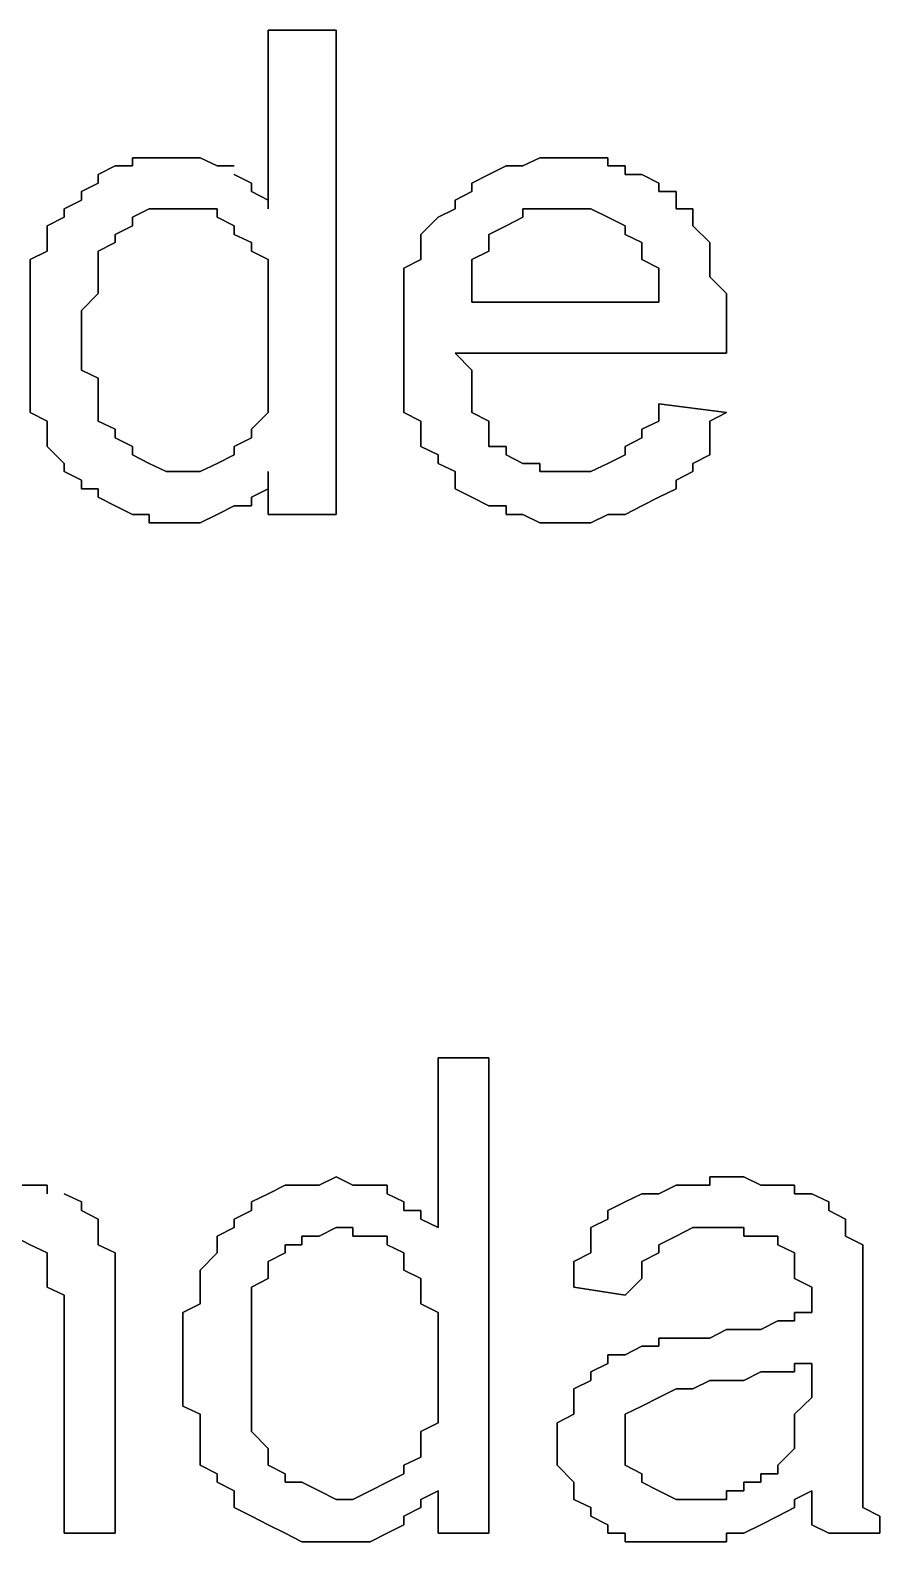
# Model space of a CAD drawing. Header units: metres. Extents: x 2.9 to 42.8, y 1.7 to 28.7.
# Drawn here: x 39.3312 to 39.5076, y 22.3079 to 22.6219 of the extents above; entities that cross this region are included whole.
import ezdxf

# ---------------------------------------------------------------- set-up
doc = ezdxf.new("R2010")
doc.units = ezdxf.units.M
doc.layers.add('GRIS', color=8, linetype='Continuous')

msp = doc.modelspace()

# ---------------------------------------------------------------- linework, layer by layer
at = {"layer": 'GRIS', "lineweight": -3}
for points in [[(39.3947, 22.6219), (39.3806, 22.6219), (39.3947, 22.6219)], [(39.3806, 22.6219), (39.3806, 22.5848), (39.3806, 22.6219)], [(39.3947, 22.5213), (39.3947, 22.6219), (39.3947, 22.5213)], [(39.3488, 22.5937), (39.3453, 22.5919), (39.3488, 22.5937)], [(39.3524, 22.5937), (39.3488, 22.5937), (39.3524, 22.5937)], [(39.3559, 22.5954), (39.3524, 22.5954), (39.3559, 22.5954)], [(39.3524, 22.5954), (39.3524, 22.5937), (39.3524, 22.5954)], [(39.3594, 22.5954), (39.3559, 22.5954), (39.3594, 22.5954)], [(39.3629, 22.5954), (39.3594, 22.5954), (39.3629, 22.5954)], [(39.3665, 22.5954), (39.3629, 22.5954), (39.3665, 22.5954)], [(39.37, 22.5937), (39.3665, 22.5954), (39.37, 22.5937)], [(39.3735, 22.5937), (39.37, 22.5937), (39.3735, 22.5937)], [(39.43, 22.5937), (39.4264, 22.5919), (39.43, 22.5937)], [(39.4335, 22.5937), (39.43, 22.5937), (39.4335, 22.5937)], [(39.437, 22.5954), (39.4335, 22.5937), (39.437, 22.5954)], [(39.4406, 22.5954), (39.437, 22.5954), (39.4406, 22.5954)], [(39.4441, 22.5954), (39.4406, 22.5954), (39.4441, 22.5954)], [(39.4476, 22.5954), (39.4441, 22.5954), (39.4476, 22.5954)], [(39.4511, 22.5954), (39.4476, 22.5954), (39.4511, 22.5954)], [(39.4511, 22.5937), (39.4511, 22.5954), (39.4511, 22.5937)], [(39.4547, 22.5937), (39.4511, 22.5937), (39.4547, 22.5937)], [(39.4547, 22.5919), (39.4547, 22.5937), (39.4547, 22.5919)], [(39.3453, 22.5901), (39.3418, 22.5884), (39.3453, 22.5901)], [(39.3453, 22.5919), (39.3453, 22.5901), (39.3453, 22.5919)], [(39.3771, 22.5901), (39.3735, 22.5919), (39.3771, 22.5901)], [(39.3771, 22.5884), (39.3771, 22.5901), (39.3771, 22.5884)], [(39.4264, 22.5919), (39.4229, 22.5901), (39.4264, 22.5919)], [(39.4229, 22.5901), (39.4229, 22.5884), (39.4229, 22.5901)], [(39.4582, 22.5919), (39.4547, 22.5919), (39.4582, 22.5919)], [(39.4617, 22.5901), (39.4582, 22.5919), (39.4617, 22.5901)], [(39.4617, 22.5884), (39.4617, 22.5901), (39.4617, 22.5884)], [(39.3418, 22.5866), (39.3382, 22.5848), (39.3418, 22.5866)], [(39.3418, 22.5884), (39.3418, 22.5866), (39.3418, 22.5884)], [(39.3806, 22.5866), (39.3771, 22.5884), (39.3806, 22.5866)], [(39.3806, 22.5848), (39.3806, 22.5866), (39.3806, 22.5848)], [(39.4229, 22.5884), (39.4194, 22.5866), (39.4229, 22.5884)], [(39.4194, 22.5866), (39.4194, 22.5848), (39.4194, 22.5866)], [(39.4653, 22.5884), (39.4617, 22.5884), (39.4653, 22.5884)], [(39.4653, 22.5866), (39.4653, 22.5884), (39.4653, 22.5866)], [(39.4653, 22.5848), (39.4653, 22.5866), (39.4653, 22.5848)], [(39.3382, 22.5831), (39.3347, 22.5813), (39.3382, 22.5831)], [(39.3382, 22.5848), (39.3382, 22.5831), (39.3382, 22.5848)], [(39.3524, 22.5831), (39.3559, 22.5848), (39.3524, 22.5831)], [(39.3524, 22.5813), (39.3524, 22.5831), (39.3524, 22.5813)], [(39.3559, 22.5848), (39.3594, 22.5848), (39.3559, 22.5848)], [(39.3594, 22.5848), (39.3629, 22.5848), (39.3594, 22.5848)], [(39.3629, 22.5848), (39.3665, 22.5848), (39.3629, 22.5848)], [(39.3665, 22.5848), (39.37, 22.5848), (39.3665, 22.5848)], [(39.37, 22.5848), (39.37, 22.5831), (39.37, 22.5848)], [(39.37, 22.5831), (39.3735, 22.5813), (39.37, 22.5831)], [(39.4159, 22.5831), (39.4123, 22.5795), (39.4159, 22.5831)], [(39.4194, 22.5848), (39.4159, 22.5831), (39.4194, 22.5848)], [(39.43, 22.5813), (39.4335, 22.5831), (39.43, 22.5813)], [(39.4335, 22.5831), (39.4335, 22.5848), (39.4335, 22.5831)], [(39.4335, 22.5848), (39.437, 22.5848), (39.4335, 22.5848)], [(39.437, 22.5848), (39.4406, 22.5848), (39.437, 22.5848)], [(39.4406, 22.5848), (39.4441, 22.5848), (39.4406, 22.5848)], [(39.4441, 22.5848), (39.4476, 22.5848), (39.4441, 22.5848)], [(39.4476, 22.5848), (39.4511, 22.5831), (39.4476, 22.5848)], [(39.4511, 22.5831), (39.4547, 22.5813), (39.4511, 22.5831)], [(39.4688, 22.5848), (39.4653, 22.5848), (39.4688, 22.5848)], [(39.4688, 22.5831), (39.4688, 22.5848), (39.4688, 22.5831)], [(39.4688, 22.5813), (39.4688, 22.5831), (39.4688, 22.5813)], [(39.3347, 22.5813), (39.3347, 22.5795), (39.3347, 22.5813)], [(39.3488, 22.5795), (39.3524, 22.5813), (39.3488, 22.5795)], [(39.3735, 22.5813), (39.3735, 22.5795), (39.3735, 22.5813)], [(39.4264, 22.5795), (39.43, 22.5813), (39.4264, 22.5795)], [(39.4547, 22.5813), (39.4547, 22.5795), (39.4547, 22.5813)], [(39.4723, 22.5778), (39.4688, 22.5813), (39.4723, 22.5778)], [(39.3347, 22.5795), (39.3347, 22.5778), (39.3347, 22.5795)], [(39.3347, 22.5778), (39.3347, 22.576), (39.3347, 22.5778)], [(39.3453, 22.576), (39.3488, 22.5778), (39.3453, 22.576)], [(39.3488, 22.5778), (39.3488, 22.5795), (39.3488, 22.5778)], [(39.3735, 22.5795), (39.3771, 22.5778), (39.3735, 22.5795)], [(39.3771, 22.5778), (39.3771, 22.576), (39.3771, 22.5778)], [(39.4123, 22.5795), (39.4123, 22.5778), (39.4123, 22.5795)], [(39.4123, 22.5778), (39.4123, 22.576), (39.4123, 22.5778)], [(39.4264, 22.5778), (39.4264, 22.5795), (39.4264, 22.5778)], [(39.4264, 22.576), (39.4264, 22.5778), (39.4264, 22.576)], [(39.4547, 22.5795), (39.4582, 22.5778), (39.4547, 22.5795)], [(39.4582, 22.5778), (39.4582, 22.576), (39.4582, 22.5778)], [(39.4723, 22.576), (39.4723, 22.5778), (39.4723, 22.576)], [(39.3347, 22.576), (39.3312, 22.5743), (39.3347, 22.576)], [(39.3312, 22.5743), (39.3312, 22.5725), (39.3312, 22.5743)], [(39.3453, 22.5743), (39.3453, 22.576), (39.3453, 22.5743)], [(39.3453, 22.5707), (39.3453, 22.5743), (39.3453, 22.5707)], [(39.3771, 22.576), (39.3806, 22.5743), (39.3771, 22.576)], [(39.3806, 22.5743), (39.3806, 22.5725), (39.3806, 22.5743)], [(39.4123, 22.5743), (39.4088, 22.5725), (39.4123, 22.5743)], [(39.4123, 22.576), (39.4123, 22.5743), (39.4123, 22.576)], [(39.4229, 22.5743), (39.4264, 22.576), (39.4229, 22.5743)], [(39.4229, 22.5725), (39.4229, 22.5743), (39.4229, 22.5725)], [(39.4582, 22.576), (39.4582, 22.5743), (39.4582, 22.576)], [(39.4582, 22.5743), (39.4617, 22.5725), (39.4582, 22.5743)], [(39.4723, 22.5743), (39.4723, 22.576), (39.4723, 22.5743)], [(39.4723, 22.5725), (39.4723, 22.5743), (39.4723, 22.5725)], [(39.3312, 22.5725), (39.3312, 22.569), (39.3312, 22.5725)], [(39.3453, 22.569), (39.3453, 22.5707), (39.3453, 22.569)], [(39.3806, 22.5725), (39.3806, 22.569), (39.3806, 22.5725)], [(39.4088, 22.5725), (39.4088, 22.5707), (39.4088, 22.5725)], [(39.4088, 22.5707), (39.4088, 22.5672), (39.4088, 22.5707)], [(39.4229, 22.5707), (39.4229, 22.5725), (39.4229, 22.5707)], [(39.4229, 22.5672), (39.4229, 22.5707), (39.4229, 22.5672)], [(39.4617, 22.5725), (39.4617, 22.5707), (39.4617, 22.5725)], [(39.4617, 22.5707), (39.4617, 22.5672), (39.4617, 22.5707)], [(39.4723, 22.5707), (39.4723, 22.5725), (39.4723, 22.5707)], [(39.4758, 22.5672), (39.4723, 22.5707), (39.4758, 22.5672)], [(39.3312, 22.569), (39.3312, 22.5672), (39.3312, 22.569)], [(39.3312, 22.5672), (39.3312, 22.5654), (39.3312, 22.5672)], [(39.3418, 22.5637), (39.3453, 22.5672), (39.3418, 22.5637)], [(39.3453, 22.5672), (39.3453, 22.569), (39.3453, 22.5672)], [(39.3806, 22.569), (39.3806, 22.5672), (39.3806, 22.569)], [(39.3806, 22.5672), (39.3806, 22.5654), (39.3806, 22.5672)], [(39.4088, 22.5672), (39.4088, 22.5654), (39.4088, 22.5672)], [(39.4229, 22.5654), (39.4229, 22.5672), (39.4229, 22.5654)], [(39.4617, 22.5672), (39.4617, 22.5654), (39.4617, 22.5672)], [(39.4758, 22.5654), (39.4758, 22.5672), (39.4758, 22.5654)], [(39.3312, 22.5654), (39.3312, 22.5619), (39.3312, 22.5654)], [(39.3806, 22.5654), (39.3806, 22.5619), (39.3806, 22.5654)], [(39.4088, 22.5654), (39.4088, 22.5619), (39.4088, 22.5654)], [(39.4617, 22.5654), (39.4229, 22.5654), (39.4617, 22.5654)], [(39.4758, 22.5619), (39.4758, 22.5654), (39.4758, 22.5619)], [(39.3312, 22.5619), (39.3312, 22.5601), (39.3312, 22.5619)], [(39.3418, 22.5619), (39.3418, 22.5637), (39.3418, 22.5619)], [(39.3418, 22.5584), (39.3418, 22.5619), (39.3418, 22.5584)], [(39.3806, 22.5619), (39.3806, 22.5601), (39.3806, 22.5619)], [(39.4088, 22.5619), (39.4088, 22.5601), (39.4088, 22.5619)], [(39.4758, 22.5601), (39.4758, 22.5619), (39.4758, 22.5601)], [(39.3312, 22.5601), (39.3312, 22.5584), (39.3312, 22.5601)], [(39.3312, 22.5584), (39.3312, 22.5566), (39.3312, 22.5584)], [(39.3418, 22.5548), (39.3418, 22.5584), (39.3418, 22.5548)], [(39.3806, 22.5601), (39.3806, 22.5566), (39.3806, 22.5601)], [(39.4088, 22.5601), (39.4088, 22.5566), (39.4088, 22.5601)], [(39.4758, 22.5584), (39.4758, 22.5601), (39.4758, 22.5584)], [(39.4758, 22.5548), (39.4758, 22.5584), (39.4758, 22.5548)], [(39.3312, 22.5566), (39.3312, 22.5531), (39.3312, 22.5566)], [(39.3418, 22.5513), (39.3418, 22.5548), (39.3418, 22.5513)], [(39.3806, 22.5566), (39.3806, 22.5531), (39.3806, 22.5566)], [(39.4088, 22.5566), (39.4088, 22.5548), (39.4088, 22.5566)], [(39.4088, 22.5548), (39.4088, 22.5531), (39.4088, 22.5548)], [(39.4229, 22.5513), (39.4194, 22.5548), (39.4229, 22.5513)], [(39.4194, 22.5548), (39.4758, 22.5548), (39.4194, 22.5548)], [(39.3312, 22.5531), (39.3312, 22.5513), (39.3312, 22.5531)], [(39.3806, 22.5531), (39.3806, 22.5513), (39.3806, 22.5531)], [(39.4088, 22.5531), (39.4088, 22.5496), (39.4088, 22.5531)], [(39.3312, 22.5513), (39.3312, 22.5496), (39.3312, 22.5513)], [(39.3312, 22.5496), (39.3312, 22.546), (39.3312, 22.5496)], [(39.3453, 22.5496), (39.3418, 22.5513), (39.3453, 22.5496)], [(39.3453, 22.546), (39.3453, 22.5496), (39.3453, 22.546)], [(39.3806, 22.5513), (39.3806, 22.5478), (39.3806, 22.5513)], [(39.4088, 22.5496), (39.4088, 22.5478), (39.4088, 22.5496)], [(39.4229, 22.5496), (39.4229, 22.5513), (39.4229, 22.5496)], [(39.4229, 22.546), (39.4229, 22.5496), (39.4229, 22.546)], [(39.3312, 22.546), (39.3312, 22.5443), (39.3312, 22.546)], [(39.3453, 22.5443), (39.3453, 22.546), (39.3453, 22.5443)], [(39.3806, 22.5478), (39.3806, 22.546), (39.3806, 22.5478)], [(39.3806, 22.546), (39.3806, 22.5443), (39.3806, 22.546)], [(39.4088, 22.5478), (39.4088, 22.546), (39.4088, 22.5478)], [(39.4088, 22.546), (39.4088, 22.5425), (39.4088, 22.546)], [(39.4229, 22.5443), (39.4229, 22.546), (39.4229, 22.5443)], [(39.3312, 22.5443), (39.3312, 22.5425), (39.3312, 22.5443)], [(39.3312, 22.5425), (39.3347, 22.5407), (39.3312, 22.5425)], [(39.3453, 22.5425), (39.3453, 22.5443), (39.3453, 22.5425)], [(39.3453, 22.5407), (39.3453, 22.5425), (39.3453, 22.5407)], [(39.3806, 22.5425), (39.3771, 22.539), (39.3806, 22.5425)], [(39.3806, 22.5443), (39.3806, 22.5425), (39.3806, 22.5443)], [(39.4088, 22.5425), (39.4123, 22.5407), (39.4088, 22.5425)], [(39.4229, 22.5425), (39.4229, 22.5443), (39.4229, 22.5425)], [(39.4264, 22.5407), (39.4229, 22.5425), (39.4264, 22.5407)], [(39.4617, 22.5443), (39.4617, 22.5425), (39.4617, 22.5443)], [(39.4758, 22.5425), (39.4617, 22.5443), (39.4758, 22.5425)], [(39.4617, 22.5425), (39.4617, 22.5407), (39.4617, 22.5425)], [(39.4723, 22.5407), (39.4758, 22.5425), (39.4723, 22.5407)], [(39.3347, 22.5407), (39.3347, 22.5372), (39.3347, 22.5407)], [(39.3488, 22.539), (39.3453, 22.5407), (39.3488, 22.539)], [(39.3488, 22.5372), (39.3488, 22.539), (39.3488, 22.5372)], [(39.3771, 22.539), (39.3771, 22.5372), (39.3771, 22.539)], [(39.4123, 22.5407), (39.4123, 22.539), (39.4123, 22.5407)], [(39.4123, 22.539), (39.4123, 22.5372), (39.4123, 22.539)], [(39.4264, 22.539), (39.4264, 22.5407), (39.4264, 22.539)], [(39.4264, 22.5372), (39.4264, 22.539), (39.4264, 22.5372)], [(39.4617, 22.5407), (39.4582, 22.539), (39.4617, 22.5407)], [(39.4582, 22.539), (39.4582, 22.5372), (39.4582, 22.539)], [(39.4723, 22.539), (39.4723, 22.5407), (39.4723, 22.539)], [(39.4723, 22.5354), (39.4723, 22.539), (39.4723, 22.5354)], [(39.3347, 22.5372), (39.3347, 22.5354), (39.3347, 22.5372)], [(39.3524, 22.5354), (39.3488, 22.5372), (39.3524, 22.5354)], [(39.3771, 22.5372), (39.3735, 22.5354), (39.3771, 22.5372)], [(39.4123, 22.5372), (39.4123, 22.5354), (39.4123, 22.5372)], [(39.4264, 22.5354), (39.4264, 22.5372), (39.4264, 22.5354)], [(39.4582, 22.5372), (39.4547, 22.5354), (39.4582, 22.5372)], [(39.3347, 22.5354), (39.3382, 22.5319), (39.3347, 22.5354)], [(39.3524, 22.5337), (39.3524, 22.5354), (39.3524, 22.5337)], [(39.3559, 22.5319), (39.3524, 22.5337), (39.3559, 22.5319)], [(39.3735, 22.5337), (39.37, 22.5319), (39.3735, 22.5337)], [(39.3735, 22.5354), (39.3735, 22.5337), (39.3735, 22.5354)], [(39.4123, 22.5354), (39.4159, 22.5337), (39.4123, 22.5354)], [(39.4159, 22.5337), (39.4159, 22.5319), (39.4159, 22.5337)], [(39.43, 22.5354), (39.4264, 22.5354), (39.43, 22.5354)], [(39.43, 22.5337), (39.43, 22.5354), (39.43, 22.5337)], [(39.4335, 22.5319), (39.43, 22.5337), (39.4335, 22.5319)], [(39.4547, 22.5337), (39.4511, 22.5319), (39.4547, 22.5337)], [(39.4547, 22.5354), (39.4547, 22.5337), (39.4547, 22.5354)], [(39.4688, 22.5319), (39.4723, 22.5337), (39.4688, 22.5319)], [(39.4723, 22.5337), (39.4723, 22.5354), (39.4723, 22.5337)], [(39.3382, 22.5319), (39.3382, 22.5302), (39.3382, 22.5319)], [(39.3382, 22.5302), (39.3418, 22.5284), (39.3382, 22.5302)], [(39.3594, 22.5302), (39.3559, 22.5319), (39.3594, 22.5302)], [(39.3629, 22.5302), (39.3594, 22.5302), (39.3629, 22.5302)], [(39.3665, 22.5302), (39.3629, 22.5302), (39.3665, 22.5302)], [(39.37, 22.5319), (39.3665, 22.5302), (39.37, 22.5319)], [(39.3806, 22.5284), (39.3806, 22.5302), (39.3806, 22.5284)], [(39.3806, 22.5302), (39.3806, 22.5213), (39.3806, 22.5302)], [(39.4159, 22.5319), (39.4194, 22.5302), (39.4159, 22.5319)], [(39.4194, 22.5302), (39.4194, 22.5284), (39.4194, 22.5302)], [(39.437, 22.5319), (39.4335, 22.5319), (39.437, 22.5319)], [(39.437, 22.5302), (39.437, 22.5319), (39.437, 22.5302)], [(39.4406, 22.5302), (39.437, 22.5302), (39.4406, 22.5302)], [(39.4441, 22.5302), (39.4406, 22.5302), (39.4441, 22.5302)], [(39.4476, 22.5302), (39.4441, 22.5302), (39.4476, 22.5302)], [(39.4511, 22.5319), (39.4476, 22.5302), (39.4511, 22.5319)], [(39.4653, 22.5284), (39.4688, 22.5302), (39.4653, 22.5284)], [(39.4688, 22.5302), (39.4688, 22.5319), (39.4688, 22.5302)], [(39.3418, 22.5284), (39.3418, 22.5266), (39.3418, 22.5284)], [(39.3418, 22.5266), (39.3453, 22.5266), (39.3418, 22.5266)], [(39.3453, 22.5266), (39.3453, 22.5249), (39.3453, 22.5266)], [(39.3771, 22.5249), (39.3806, 22.5266), (39.3771, 22.5249)], [(39.3806, 22.5266), (39.3806, 22.5284), (39.3806, 22.5266)], [(39.4194, 22.5284), (39.4194, 22.5266), (39.4194, 22.5284)], [(39.4194, 22.5266), (39.4229, 22.5249), (39.4194, 22.5266)], [(39.4617, 22.5249), (39.4653, 22.5266), (39.4617, 22.5249)], [(39.4653, 22.5266), (39.4653, 22.5284), (39.4653, 22.5266)], [(39.3453, 22.5249), (39.3488, 22.5231), (39.3453, 22.5249)], [(39.3771, 22.5231), (39.3771, 22.5249), (39.3771, 22.5231)], [(39.4229, 22.5249), (39.4264, 22.5231), (39.4229, 22.5249)], [(39.4582, 22.5231), (39.4617, 22.5249), (39.4582, 22.5231)], [(39.3488, 22.5231), (39.3524, 22.5213), (39.3488, 22.5231)], [(39.3524, 22.5213), (39.3559, 22.5213), (39.3524, 22.5213)], [(39.3559, 22.5213), (39.3559, 22.5196), (39.3559, 22.5213)], [(39.3665, 22.5196), (39.37, 22.5213), (39.3665, 22.5196)], [(39.37, 22.5213), (39.3735, 22.5231), (39.37, 22.5213)], [(39.3735, 22.5231), (39.3771, 22.5231), (39.3735, 22.5231)], [(39.3806, 22.5213), (39.3947, 22.5213), (39.3806, 22.5213)], [(39.4264, 22.5231), (39.43, 22.5231), (39.4264, 22.5231)], [(39.43, 22.5231), (39.43, 22.5213), (39.43, 22.5231)], [(39.43, 22.5213), (39.4335, 22.5213), (39.43, 22.5213)], [(39.4335, 22.5213), (39.437, 22.5196), (39.4335, 22.5213)], [(39.4476, 22.5196), (39.4511, 22.5213), (39.4476, 22.5196)], [(39.4511, 22.5213), (39.4547, 22.5213), (39.4511, 22.5213)], [(39.4547, 22.5213), (39.4582, 22.5231), (39.4547, 22.5213)], [(39.3559, 22.5196), (39.3594, 22.5196), (39.3559, 22.5196)], [(39.3594, 22.5196), (39.3629, 22.5196), (39.3594, 22.5196)], [(39.3629, 22.5196), (39.3665, 22.5196), (39.3629, 22.5196)], [(39.437, 22.5196), (39.4406, 22.5196), (39.437, 22.5196)], [(39.4406, 22.5196), (39.4441, 22.5196), (39.4406, 22.5196)], [(39.4441, 22.5196), (39.4476, 22.5196), (39.4441, 22.5196)], [(39.4264, 22.4084), (39.4159, 22.4084), (39.4264, 22.4084)], [(39.4159, 22.4084), (39.4159, 22.3732), (39.4159, 22.4084)], [(39.4264, 22.3097), (39.4264, 22.4084), (39.4264, 22.3097)], [(39.3312, 22.382), (39.3277, 22.382), (39.3312, 22.382)], [(39.3347, 22.382), (39.3312, 22.382), (39.3347, 22.382)], [(39.3347, 22.3802), (39.3347, 22.382), (39.3347, 22.3802)], [(39.3841, 22.382), (39.3806, 22.3802), (39.3841, 22.382)], [(39.3876, 22.382), (39.3841, 22.382), (39.3876, 22.382)], [(39.3912, 22.382), (39.3876, 22.382), (39.3912, 22.382)], [(39.3947, 22.3837), (39.3912, 22.382), (39.3947, 22.3837)], [(39.3982, 22.382), (39.3947, 22.3837), (39.3982, 22.382)], [(39.4018, 22.382), (39.3982, 22.382), (39.4018, 22.382)], [(39.4053, 22.382), (39.4018, 22.382), (39.4053, 22.382)], [(39.4053, 22.3802), (39.4053, 22.382), (39.4053, 22.3802)], [(39.4653, 22.382), (39.4617, 22.3802), (39.4653, 22.382)], [(39.4688, 22.382), (39.4653, 22.382), (39.4688, 22.382)], [(39.4723, 22.382), (39.4688, 22.382), (39.4723, 22.382)], [(39.4758, 22.3837), (39.4723, 22.3837), (39.4758, 22.3837)], [(39.4723, 22.3837), (39.4723, 22.382), (39.4723, 22.3837)], [(39.4794, 22.3837), (39.4758, 22.3837), (39.4794, 22.3837)], [(39.4829, 22.382), (39.4794, 22.3837), (39.4829, 22.382)], [(39.4864, 22.382), (39.4829, 22.382), (39.4864, 22.382)], [(39.4899, 22.382), (39.4864, 22.382), (39.4899, 22.382)], [(39.4899, 22.3802), (39.4899, 22.382), (39.4899, 22.3802)], [(39.3418, 22.3785), (39.3382, 22.3802), (39.3418, 22.3785)], [(39.3806, 22.3802), (39.3771, 22.3785), (39.3806, 22.3802)], [(39.4088, 22.3785), (39.4053, 22.3802), (39.4088, 22.3785)], [(39.4582, 22.3802), (39.4547, 22.3785), (39.4582, 22.3802)], [(39.4617, 22.3802), (39.4582, 22.3802), (39.4617, 22.3802)], [(39.4935, 22.3802), (39.4899, 22.3802), (39.4935, 22.3802)], [(39.497, 22.3785), (39.4935, 22.3802), (39.497, 22.3785)], [(39.3418, 22.3767), (39.3418, 22.3785), (39.3418, 22.3767)], [(39.3453, 22.3749), (39.3418, 22.3767), (39.3453, 22.3749)], [(39.3771, 22.3767), (39.3735, 22.3749), (39.3771, 22.3767)], [(39.3771, 22.3785), (39.3771, 22.3767), (39.3771, 22.3785)], [(39.4088, 22.3767), (39.4088, 22.3785), (39.4088, 22.3767)], [(39.4123, 22.3767), (39.4088, 22.3767), (39.4123, 22.3767)], [(39.4123, 22.3749), (39.4123, 22.3767), (39.4123, 22.3749)], [(39.4547, 22.3785), (39.4511, 22.3767), (39.4547, 22.3785)], [(39.4511, 22.3767), (39.4511, 22.3749), (39.4511, 22.3767)], [(39.497, 22.3767), (39.497, 22.3785), (39.497, 22.3767)], [(39.5005, 22.3749), (39.497, 22.3767), (39.5005, 22.3749)], [(39.3453, 22.3732), (39.3453, 22.3749), (39.3453, 22.3732)], [(39.3453, 22.3696), (39.3453, 22.3732), (39.3453, 22.3696)], [(39.3735, 22.3732), (39.37, 22.3714), (39.3735, 22.3732)], [(39.3735, 22.3749), (39.3735, 22.3732), (39.3735, 22.3749)], [(39.3912, 22.3714), (39.3947, 22.3732), (39.3912, 22.3714)], [(39.3947, 22.3732), (39.3982, 22.3732), (39.3947, 22.3732)], [(39.3982, 22.3732), (39.3982, 22.3714), (39.3982, 22.3732)], [(39.4159, 22.3732), (39.4123, 22.3749), (39.4159, 22.3732)], [(39.4511, 22.3749), (39.4476, 22.3732), (39.4511, 22.3749)], [(39.4476, 22.3732), (39.4476, 22.3714), (39.4476, 22.3732)], [(39.4653, 22.3714), (39.4688, 22.3732), (39.4653, 22.3714)], [(39.4688, 22.3732), (39.4723, 22.3732), (39.4688, 22.3732)], [(39.4723, 22.3732), (39.4758, 22.3732), (39.4723, 22.3732)], [(39.4758, 22.3732), (39.4794, 22.3732), (39.4758, 22.3732)], [(39.4794, 22.3732), (39.4794, 22.3714), (39.4794, 22.3732)], [(39.5005, 22.3732), (39.5005, 22.3749), (39.5005, 22.3732)], [(39.5005, 22.3714), (39.5005, 22.3732), (39.5005, 22.3714)], [(39.3277, 22.3714), (39.3312, 22.3696), (39.3277, 22.3714)], [(39.3312, 22.3696), (39.3347, 22.3679), (39.3312, 22.3696)], [(39.3488, 22.3679), (39.3453, 22.3696), (39.3488, 22.3679)], [(39.37, 22.3714), (39.37, 22.3696), (39.37, 22.3714)], [(39.37, 22.3696), (39.37, 22.3679), (39.37, 22.3696)], [(39.3841, 22.3679), (39.3841, 22.3696), (39.3841, 22.3679)], [(39.3841, 22.3696), (39.3876, 22.3696), (39.3841, 22.3696)], [(39.3876, 22.3696), (39.3876, 22.3714), (39.3876, 22.3696)], [(39.3876, 22.3714), (39.3912, 22.3714), (39.3876, 22.3714)], [(39.3982, 22.3714), (39.4018, 22.3714), (39.3982, 22.3714)], [(39.4018, 22.3714), (39.4053, 22.3714), (39.4018, 22.3714)], [(39.4053, 22.3714), (39.4053, 22.3696), (39.4053, 22.3714)], [(39.4053, 22.3696), (39.4088, 22.3679), (39.4053, 22.3696)], [(39.4476, 22.3714), (39.4476, 22.3696), (39.4476, 22.3714)], [(39.4476, 22.3696), (39.4476, 22.3679), (39.4476, 22.3696)], [(39.4617, 22.3696), (39.4653, 22.3714), (39.4617, 22.3696)], [(39.4617, 22.3679), (39.4617, 22.3696), (39.4617, 22.3679)], [(39.4794, 22.3714), (39.4829, 22.3714), (39.4794, 22.3714)], [(39.4829, 22.3714), (39.4864, 22.3714), (39.4829, 22.3714)], [(39.4864, 22.3714), (39.4864, 22.3696), (39.4864, 22.3714)], [(39.4864, 22.3696), (39.4899, 22.3679), (39.4864, 22.3696)], [(39.5041, 22.3696), (39.5005, 22.3714), (39.5041, 22.3696)], [(39.5041, 22.3661), (39.5041, 22.3696), (39.5041, 22.3661)], [(39.3347, 22.3679), (39.3347, 22.3661), (39.3347, 22.3679)], [(39.3488, 22.3661), (39.3488, 22.3679), (39.3488, 22.3661)], [(39.37, 22.3679), (39.3665, 22.3643), (39.37, 22.3679)], [(39.3806, 22.3661), (39.3841, 22.3679), (39.3806, 22.3661)], [(39.4088, 22.3679), (39.4088, 22.3661), (39.4088, 22.3679)], [(39.4476, 22.3679), (39.4441, 22.3661), (39.4476, 22.3679)], [(39.4582, 22.3661), (39.4617, 22.3679), (39.4582, 22.3661)], [(39.4899, 22.3679), (39.4899, 22.3661), (39.4899, 22.3679)], [(39.3347, 22.3661), (39.3347, 22.3643), (39.3347, 22.3661)], [(39.3347, 22.3643), (39.3347, 22.3626), (39.3347, 22.3643)], [(39.3488, 22.3643), (39.3488, 22.3661), (39.3488, 22.3643)], [(39.3488, 22.3626), (39.3488, 22.3643), (39.3488, 22.3626)], [(39.3665, 22.3643), (39.3665, 22.3626), (39.3665, 22.3643)], [(39.3806, 22.3643), (39.3806, 22.3661), (39.3806, 22.3643)], [(39.3806, 22.3626), (39.3806, 22.3643), (39.3806, 22.3626)], [(39.4088, 22.3661), (39.4088, 22.3643), (39.4088, 22.3661)], [(39.4088, 22.3643), (39.4123, 22.3626), (39.4088, 22.3643)], [(39.4441, 22.3661), (39.4441, 22.3626), (39.4441, 22.3661)], [(39.4582, 22.3643), (39.4582, 22.3661), (39.4582, 22.3643)], [(39.4582, 22.3626), (39.4582, 22.3643), (39.4582, 22.3626)], [(39.4899, 22.3661), (39.4899, 22.3626), (39.4899, 22.3661)], [(39.5041, 22.3626), (39.5041, 22.3661), (39.5041, 22.3626)], [(39.3347, 22.3626), (39.3347, 22.3608), (39.3347, 22.3626)], [(39.3347, 22.3608), (39.3382, 22.3591), (39.3347, 22.3608)], [(39.3488, 22.3591), (39.3488, 22.3626), (39.3488, 22.3591)], [(39.3665, 22.3626), (39.3665, 22.3591), (39.3665, 22.3626)], [(39.3771, 22.3608), (39.3806, 22.3626), (39.3771, 22.3608)], [(39.3771, 22.3591), (39.3771, 22.3608), (39.3771, 22.3591)], [(39.4123, 22.3626), (39.4123, 22.3608), (39.4123, 22.3626)], [(39.4123, 22.3608), (39.4123, 22.3591), (39.4123, 22.3608)], [(39.4441, 22.3626), (39.4441, 22.3608), (39.4441, 22.3626)], [(39.4441, 22.3608), (39.4547, 22.3591), (39.4441, 22.3608)], [(39.4547, 22.3591), (39.4582, 22.3626), (39.4547, 22.3591)], [(39.4899, 22.3626), (39.4935, 22.3608), (39.4899, 22.3626)], [(39.4935, 22.3608), (39.4935, 22.3573), (39.4935, 22.3608)], [(39.5041, 22.3608), (39.5041, 22.3626), (39.5041, 22.3608)], [(39.5041, 22.3573), (39.5041, 22.3608), (39.5041, 22.3573)], [(39.3382, 22.3591), (39.3382, 22.3555), (39.3382, 22.3591)], [(39.3488, 22.3573), (39.3488, 22.3591), (39.3488, 22.3573)], [(39.3488, 22.3538), (39.3488, 22.3573), (39.3488, 22.3538)], [(39.3665, 22.3573), (39.3629, 22.3555), (39.3665, 22.3573)], [(39.3665, 22.3591), (39.3665, 22.3573), (39.3665, 22.3591)], [(39.3771, 22.3573), (39.3771, 22.3591), (39.3771, 22.3573)], [(39.3771, 22.3538), (39.3771, 22.3573), (39.3771, 22.3538)], [(39.4123, 22.3591), (39.4123, 22.3573), (39.4123, 22.3591)], [(39.4123, 22.3573), (39.4159, 22.3555), (39.4123, 22.3573)], [(39.4935, 22.3573), (39.4935, 22.3555), (39.4935, 22.3573)], [(39.5041, 22.3555), (39.5041, 22.3573), (39.5041, 22.3555)], [(39.3382, 22.3555), (39.3382, 22.3538), (39.3382, 22.3555)], [(39.3382, 22.3538), (39.3382, 22.3097), (39.3382, 22.3538)], [(39.3488, 22.3097), (39.3488, 22.3538), (39.3488, 22.3097)], [(39.3629, 22.3555), (39.3629, 22.352), (39.3629, 22.3555)], [(39.3771, 22.352), (39.3771, 22.3538), (39.3771, 22.352)], [(39.4159, 22.3555), (39.4159, 22.352), (39.4159, 22.3555)], [(39.4864, 22.3538), (39.4829, 22.352), (39.4864, 22.3538)], [(39.4899, 22.3538), (39.4864, 22.3538), (39.4899, 22.3538)], [(39.4935, 22.3555), (39.4899, 22.3555), (39.4935, 22.3555)], [(39.4899, 22.3555), (39.4899, 22.3538), (39.4899, 22.3555)], [(39.5041, 22.3397), (39.5041, 22.3555), (39.5041, 22.3397)], [(39.3629, 22.352), (39.3629, 22.3502), (39.3629, 22.352)], [(39.3771, 22.3485), (39.3771, 22.352), (39.3771, 22.3485)], [(39.4159, 22.352), (39.4159, 22.3502), (39.4159, 22.352)], [(39.4758, 22.352), (39.4723, 22.3502), (39.4758, 22.352)], [(39.4794, 22.352), (39.4758, 22.352), (39.4794, 22.352)], [(39.4829, 22.352), (39.4794, 22.352), (39.4829, 22.352)], [(39.3629, 22.3502), (39.3629, 22.3485), (39.3629, 22.3502)], [(39.3629, 22.3485), (39.3629, 22.3449), (39.3629, 22.3485)], [(39.3771, 22.3467), (39.3771, 22.3485), (39.3771, 22.3467)], [(39.4159, 22.3502), (39.4159, 22.3467), (39.4159, 22.3502)], [(39.4582, 22.3485), (39.4547, 22.3467), (39.4582, 22.3485)], [(39.4617, 22.3485), (39.4582, 22.3485), (39.4617, 22.3485)], [(39.4653, 22.3502), (39.4617, 22.3502), (39.4653, 22.3502)], [(39.4617, 22.3502), (39.4617, 22.3485), (39.4617, 22.3502)], [(39.4688, 22.3502), (39.4653, 22.3502), (39.4688, 22.3502)], [(39.4723, 22.3502), (39.4688, 22.3502), (39.4723, 22.3502)], [(39.3629, 22.3449), (39.3629, 22.3432), (39.3629, 22.3449)], [(39.3771, 22.3449), (39.3771, 22.3467), (39.3771, 22.3449)], [(39.3771, 22.3414), (39.3771, 22.3449), (39.3771, 22.3414)], [(39.4159, 22.3467), (39.4159, 22.3432), (39.4159, 22.3467)], [(39.4511, 22.3449), (39.4476, 22.3432), (39.4511, 22.3449)], [(39.4547, 22.3467), (39.4511, 22.3467), (39.4547, 22.3467)], [(39.4511, 22.3467), (39.4511, 22.3449), (39.4511, 22.3467)], [(39.4899, 22.3432), (39.4899, 22.3449), (39.4899, 22.3432)], [(39.4899, 22.3449), (39.4935, 22.3449), (39.4899, 22.3449)], [(39.4935, 22.3449), (39.4935, 22.3414), (39.4935, 22.3449)], [(39.3629, 22.3432), (39.3629, 22.3414), (39.3629, 22.3432)], [(39.3629, 22.3414), (39.3629, 22.3397), (39.3629, 22.3414)], [(39.3771, 22.3397), (39.3771, 22.3414), (39.3771, 22.3397)], [(39.4159, 22.3432), (39.4159, 22.3414), (39.4159, 22.3432)], [(39.4159, 22.3414), (39.4159, 22.3379), (39.4159, 22.3414)], [(39.4476, 22.3414), (39.4441, 22.3397), (39.4476, 22.3414)], [(39.4476, 22.3432), (39.4476, 22.3414), (39.4476, 22.3432)], [(39.4688, 22.3397), (39.4723, 22.3414), (39.4688, 22.3397)], [(39.4723, 22.3414), (39.4758, 22.3414), (39.4723, 22.3414)], [(39.4758, 22.3414), (39.4794, 22.3414), (39.4758, 22.3414)], [(39.4794, 22.3414), (39.4829, 22.3432), (39.4794, 22.3414)], [(39.4829, 22.3432), (39.4864, 22.3432), (39.4829, 22.3432)], [(39.4864, 22.3432), (39.4899, 22.3432), (39.4864, 22.3432)], [(39.4935, 22.3414), (39.4935, 22.3397), (39.4935, 22.3414)], [(39.3629, 22.3397), (39.3629, 22.3361), (39.3629, 22.3397)], [(39.3771, 22.3361), (39.3771, 22.3397), (39.3771, 22.3361)], [(39.4441, 22.3397), (39.4441, 22.3379), (39.4441, 22.3397)], [(39.4617, 22.3379), (39.4653, 22.3397), (39.4617, 22.3379)], [(39.4653, 22.3397), (39.4688, 22.3397), (39.4653, 22.3397)], [(39.4935, 22.3397), (39.4935, 22.3379), (39.4935, 22.3397)], [(39.5041, 22.3361), (39.5041, 22.3397), (39.5041, 22.3361)], [(39.3629, 22.3361), (39.3665, 22.3344), (39.3629, 22.3361)], [(39.3771, 22.3344), (39.3771, 22.3361), (39.3771, 22.3344)], [(39.4159, 22.3379), (39.4159, 22.3361), (39.4159, 22.3379)], [(39.4159, 22.3361), (39.4159, 22.3326), (39.4159, 22.3361)], [(39.4441, 22.3379), (39.4441, 22.3344), (39.4441, 22.3379)], [(39.4547, 22.3344), (39.4582, 22.3361), (39.4547, 22.3344)], [(39.4582, 22.3361), (39.4617, 22.3379), (39.4582, 22.3361)], [(39.4935, 22.3379), (39.4899, 22.3344), (39.4935, 22.3379)], [(39.5041, 22.3326), (39.5041, 22.3361), (39.5041, 22.3326)], [(39.3665, 22.3344), (39.3665, 22.3326), (39.3665, 22.3344)], [(39.3665, 22.3326), (39.3665, 22.3291), (39.3665, 22.3326)], [(39.3771, 22.3326), (39.3771, 22.3344), (39.3771, 22.3326)], [(39.3771, 22.3308), (39.3771, 22.3326), (39.3771, 22.3308)], [(39.4159, 22.3326), (39.4123, 22.3308), (39.4159, 22.3326)], [(39.4441, 22.3344), (39.4406, 22.3326), (39.4441, 22.3344)], [(39.4406, 22.3326), (39.4406, 22.3308), (39.4406, 22.3326)], [(39.4547, 22.3326), (39.4547, 22.3344), (39.4547, 22.3326)], [(39.4547, 22.3291), (39.4547, 22.3326), (39.4547, 22.3291)], [(39.4899, 22.3344), (39.4899, 22.3326), (39.4899, 22.3344)], [(39.4899, 22.3326), (39.4899, 22.3308), (39.4899, 22.3326)], [(39.5041, 22.3291), (39.5041, 22.3326), (39.5041, 22.3291)], [(39.3665, 22.3291), (39.3665, 22.3273), (39.3665, 22.3291)], [(39.3806, 22.3273), (39.3771, 22.3308), (39.3806, 22.3273)], [(39.4123, 22.3308), (39.4123, 22.3291), (39.4123, 22.3308)], [(39.4123, 22.3291), (39.4123, 22.3273), (39.4123, 22.3291)], [(39.4406, 22.3308), (39.4406, 22.3273), (39.4406, 22.3308)], [(39.4547, 22.3255), (39.4547, 22.3291), (39.4547, 22.3255)], [(39.4899, 22.3308), (39.4899, 22.3291), (39.4899, 22.3308)], [(39.4899, 22.3291), (39.4899, 22.3273), (39.4899, 22.3291)], [(39.5041, 22.3273), (39.5041, 22.3291), (39.5041, 22.3273)], [(39.3665, 22.3273), (39.3665, 22.3255), (39.3665, 22.3273)], [(39.3665, 22.3255), (39.3665, 22.3238), (39.3665, 22.3255)], [(39.3806, 22.3255), (39.3806, 22.3273), (39.3806, 22.3255)], [(39.3806, 22.3238), (39.3806, 22.3255), (39.3806, 22.3238)], [(39.4123, 22.3255), (39.4088, 22.3238), (39.4123, 22.3255)], [(39.4123, 22.3273), (39.4123, 22.3255), (39.4123, 22.3273)], [(39.4406, 22.3273), (39.4406, 22.3255), (39.4406, 22.3273)], [(39.4406, 22.3255), (39.4406, 22.3238), (39.4406, 22.3255)], [(39.4547, 22.3238), (39.4547, 22.3255), (39.4547, 22.3238)], [(39.4899, 22.3273), (39.4864, 22.3238), (39.4899, 22.3273)], [(39.5041, 22.3238), (39.5041, 22.3273), (39.5041, 22.3238)], [(39.3665, 22.3238), (39.37, 22.322), (39.3665, 22.3238)], [(39.3841, 22.322), (39.3806, 22.3238), (39.3841, 22.322)], [(39.4088, 22.3238), (39.4088, 22.322), (39.4088, 22.3238)], [(39.4406, 22.3238), (39.4441, 22.3203), (39.4406, 22.3238)], [(39.4582, 22.322), (39.4547, 22.3238), (39.4582, 22.322)], [(39.4864, 22.3238), (39.4864, 22.322), (39.4864, 22.3238)], [(39.5041, 22.322), (39.5041, 22.3238), (39.5041, 22.322)], [(39.37, 22.322), (39.37, 22.3203), (39.37, 22.322)], [(39.37, 22.3203), (39.3735, 22.3185), (39.37, 22.3203)], [(39.3841, 22.3203), (39.3841, 22.322), (39.3841, 22.3203)], [(39.3876, 22.3203), (39.3841, 22.3203), (39.3876, 22.3203)], [(39.3912, 22.3185), (39.3876, 22.3203), (39.3912, 22.3185)], [(39.4053, 22.3203), (39.4018, 22.3185), (39.4053, 22.3203)], [(39.4088, 22.322), (39.4053, 22.3203), (39.4088, 22.322)], [(39.4441, 22.3203), (39.4441, 22.3185), (39.4441, 22.3203)], [(39.4582, 22.3203), (39.4582, 22.322), (39.4582, 22.3203)], [(39.4617, 22.3185), (39.4582, 22.3203), (39.4617, 22.3185)], [(39.4829, 22.3203), (39.4794, 22.3203), (39.4829, 22.3203)], [(39.4794, 22.3203), (39.4794, 22.3185), (39.4794, 22.3203)], [(39.4864, 22.322), (39.4829, 22.322), (39.4864, 22.322)], [(39.4829, 22.322), (39.4829, 22.3203), (39.4829, 22.322)], [(39.5041, 22.3203), (39.5041, 22.322), (39.5041, 22.3203)], [(39.5041, 22.3185), (39.5041, 22.3203), (39.5041, 22.3185)], [(39.3735, 22.3185), (39.3735, 22.3167), (39.3735, 22.3185)], [(39.3735, 22.3167), (39.3735, 22.315), (39.3735, 22.3167)], [(39.3947, 22.3167), (39.3912, 22.3185), (39.3947, 22.3167)], [(39.3982, 22.3167), (39.3947, 22.3167), (39.3982, 22.3167)], [(39.4018, 22.3185), (39.3982, 22.3167), (39.4018, 22.3185)], [(39.4123, 22.3167), (39.4159, 22.3185), (39.4123, 22.3167)], [(39.4123, 22.315), (39.4123, 22.3167), (39.4123, 22.315)], [(39.4159, 22.3185), (39.4159, 22.3097), (39.4159, 22.3185)], [(39.4441, 22.3185), (39.4441, 22.3167), (39.4441, 22.3185)], [(39.4441, 22.3167), (39.4476, 22.315), (39.4441, 22.3167)], [(39.4653, 22.3167), (39.4617, 22.3185), (39.4653, 22.3167)], [(39.4688, 22.3167), (39.4653, 22.3167), (39.4688, 22.3167)], [(39.4723, 22.3167), (39.4688, 22.3167), (39.4723, 22.3167)], [(39.4758, 22.3167), (39.4723, 22.3167), (39.4758, 22.3167)], [(39.4794, 22.3185), (39.4758, 22.3185), (39.4794, 22.3185)], [(39.4758, 22.3185), (39.4758, 22.3167), (39.4758, 22.3185)], [(39.4899, 22.3167), (39.4935, 22.3185), (39.4899, 22.3167)], [(39.4899, 22.315), (39.4899, 22.3167), (39.4899, 22.315)], [(39.4935, 22.3185), (39.4935, 22.315), (39.4935, 22.3185)], [(39.5041, 22.315), (39.5041, 22.3185), (39.5041, 22.315)], [(39.3735, 22.315), (39.3771, 22.3132), (39.3735, 22.315)], [(39.3771, 22.3132), (39.3806, 22.3114), (39.3771, 22.3132)], [(39.4088, 22.3132), (39.4123, 22.315), (39.4088, 22.3132)], [(39.4088, 22.3114), (39.4088, 22.3132), (39.4088, 22.3114)], [(39.4476, 22.315), (39.4476, 22.3132), (39.4476, 22.315)], [(39.4476, 22.3132), (39.4511, 22.3114), (39.4476, 22.3132)], [(39.4829, 22.3114), (39.4864, 22.3132), (39.4829, 22.3114)], [(39.4864, 22.3132), (39.4899, 22.315), (39.4864, 22.3132)], [(39.4935, 22.315), (39.4935, 22.3132), (39.4935, 22.315)], [(39.4935, 22.3132), (39.4935, 22.3114), (39.4935, 22.3132)], [(39.5076, 22.3132), (39.5041, 22.315), (39.5076, 22.3132)], [(39.5076, 22.3114), (39.5076, 22.3132), (39.5076, 22.3114)], [(39.3806, 22.3114), (39.3841, 22.3097), (39.3806, 22.3114)], [(39.4053, 22.3097), (39.4088, 22.3114), (39.4053, 22.3097)], [(39.4511, 22.3114), (39.4511, 22.3097), (39.4511, 22.3114)], [(39.4794, 22.3097), (39.4829, 22.3114), (39.4794, 22.3097)], [(39.4935, 22.3114), (39.497, 22.3097), (39.4935, 22.3114)], [(39.5076, 22.3097), (39.5076, 22.3114), (39.5076, 22.3097)], [(39.3382, 22.3097), (39.3488, 22.3097), (39.3382, 22.3097)], [(39.3841, 22.3097), (39.3876, 22.3079), (39.3841, 22.3097)], [(39.3876, 22.3079), (39.3912, 22.3079), (39.3876, 22.3079)], [(39.3912, 22.3079), (39.3947, 22.3079), (39.3912, 22.3079)], [(39.3947, 22.3079), (39.3982, 22.3079), (39.3947, 22.3079)], [(39.3982, 22.3079), (39.4018, 22.3079), (39.3982, 22.3079)], [(39.4018, 22.3079), (39.4053, 22.3097), (39.4018, 22.3079)], [(39.4159, 22.3097), (39.4264, 22.3097), (39.4159, 22.3097)], [(39.4511, 22.3097), (39.4547, 22.3097), (39.4511, 22.3097)], [(39.4547, 22.3097), (39.4547, 22.3079), (39.4547, 22.3097)], [(39.4547, 22.3079), (39.4582, 22.3079), (39.4547, 22.3079)], [(39.4582, 22.3079), (39.4617, 22.3079), (39.4582, 22.3079)], [(39.4617, 22.3079), (39.4653, 22.3079), (39.4617, 22.3079)], [(39.4653, 22.3079), (39.4688, 22.3079), (39.4653, 22.3079)], [(39.4688, 22.3079), (39.4723, 22.3079), (39.4688, 22.3079)], [(39.4723, 22.3079), (39.4758, 22.3079), (39.4723, 22.3079)], [(39.4758, 22.3079), (39.4758, 22.3097), (39.4758, 22.3079)], [(39.4758, 22.3097), (39.4794, 22.3097), (39.4758, 22.3097)], [(39.497, 22.3097), (39.5076, 22.3097), (39.497, 22.3097)]]:
    msp.add_lwpolyline(points, dxfattribs=at)

doc.saveas('drawing.dxf')
